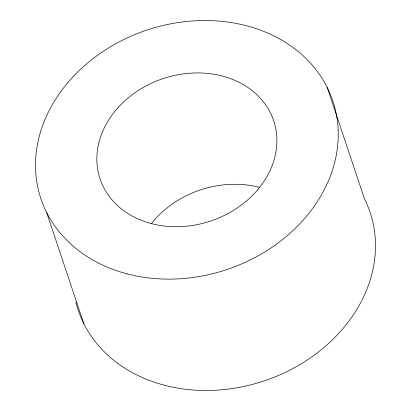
<?xml version="1.0" encoding="UTF-8"?>
<svg xmlns="http://www.w3.org/2000/svg" width="411" height="411" viewBox="0 0 411 411"><rect width="100%" height="100%" fill="white"/><g stroke="black" fill="none" stroke-linecap="round" stroke-linejoin="round"><path stroke-width="0.62" d="M327.171 87.348L364.429 198.703A153.925 126.239 -18.5 0 1 267.998 379.574A153.925 126.239 -18.5 0 1 75.881 302.193M46.571 212.297L83.829 323.652M151.531 223.42A91.55 75.085 -18.5 0 1 259.238 187.293M151.762 223.707A91.55 75.085 -18.5 0 0 276.218 131.356A91.55 75.085 -18.5 0 0 132.635 94.407A91.55 75.085 -18.5 0 0 151.762 223.707M127.836 274.045A153.925 126.239 -18.5 0 0 337.092 118.774A153.925 126.239 -18.5 0 0 95.681 56.646A153.925 126.239 -18.5 0 0 127.836 274.045"/></g></svg>
